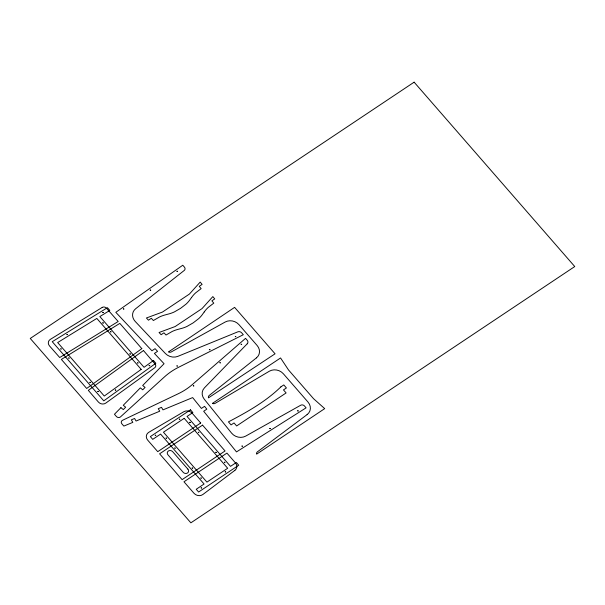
<?xml version="1.0" encoding="UTF-8"?>
<svg xmlns="http://www.w3.org/2000/svg" width="605" height="605" viewBox="0 0 605 605"><rect width="100%" height="100%" fill="white"/><g stroke="black" fill="none" stroke-linecap="round" stroke-linejoin="round"><path stroke-width="0.91" d="M60.742 348.904L61.347 349.017L60.742 348.881M66.921 334.512L67.533 334.625L66.921 334.512M68.683 358.031L69.295 358.152L68.698 357.978M89.85 382.33L90.455 382.443L89.85 382.307M97.806 391.45L98.411 391.571L97.813 391.412M102.789 312.414L103.402 312.528L102.789 312.392M102.737 322.881L103.342 323.002L102.737 322.881M110.564 331.79L111.169 331.903L110.564 331.767M115.298 390.036L115.903 390.157L115.305 389.998M123.397 308.936L124.01 309.049L123.405 308.89M129.841 353.917L130.446 354.031L129.841 353.917M137.577 362.879L138.19 363L137.585 362.864M150.184 290.098L150.796 290.211L150.184 290.075M149.125 365.609L149.737 365.723L149.125 365.609M155.251 435.252L155.856 435.373L155.251 435.214M166.065 438.088L166.678 438.209L166.072 438.05M176.963 271.259L177.575 271.373L176.963 271.259M176.902 365.949L177.515 366.07L176.91 365.912M174.762 448.071L175.374 448.192L174.769 448.033M179.314 419.182L179.927 419.303L179.322 419.144M189.667 422.335L190.272 422.449L189.667 422.335M193.297 385.824L193.91 385.945L193.305 385.786M192.156 468.043L192.768 468.157L192.163 468.02M198.364 432.318L198.969 432.439L198.372 432.28M200.852 478.026L201.465 478.147L200.86 478.011M201.117 487.91L201.73 488.023L201.125 487.872M209.36 349.622L209.965 349.743L209.36 349.622M219.872 362.75L220.485 362.864L219.88 362.713M215.758 452.29L216.371 452.404L215.758 452.29M224.455 462.273L225.068 462.386L224.463 462.235M225.189 471.839L225.801 471.961L225.196 471.802M235.315 336.562L235.927 336.683L235.322 336.546M241.13 344.29L241.735 344.404L241.138 344.245M241.955 446.082L242.567 446.203L241.962 446.067M269.792 428.453L270.405 428.574L269.8 428.416M297.63 410.825L298.242 410.946L297.63 410.825M191.603 297.426L189.282 300.632A34.583 30.038 19.7 0 1 186.045 304.134L180.547 308.353L174.444 311.877A34.583 30.038 19.7 0 1 169.74 313.677L164.189 315.19A34.583 30.038 19.7 0 0 159.478 316.997L153.375 320.521L151.318 318.306L148.475 320.204L146.418 317.996L162.495 312.036L189.388 294.083L200.202 282.081L202.1 284.403L199.249 286.309L201.14 288.63L195.649 292.85A34.583 30.038 19.7 0 0 192.413 296.344L191.603 297.426M204.24 311.938L201.919 315.144A34.583 30.038 19.7 0 1 198.682 318.638L193.192 322.858L187.089 326.382A34.583 30.038 19.7 0 1 182.377 328.19L176.826 329.702A34.583 30.038 19.7 0 0 172.123 331.502L166.02 335.026L163.963 332.818L161.111 334.716L159.054 332.5L175.132 326.549L202.032 308.595L212.847 296.594L214.737 298.915L211.886 300.814L213.777 303.135L208.286 307.355A34.583 30.038 19.7 0 0 205.05 310.857L204.24 311.938M247.241 343.784L204.414 387.873A10.406 9.037 19.7 0 0 204.271 399.202L231.586 433.12A10.406 9.037 19.7 0 0 245.698 436.107L300.715 405.229A2.798 2.435 19.7 0 1 304.444 405.947L306.085 407.838L236.495 451.905L203.681 411.256L206.827 409.154L204.558 406.341L201.412 408.443L192.647 397.583L162.995 409.865L161.505 407.339L158.253 408.685L159.743 411.211L136.072 421.027L134.582 418.494L131.33 419.84L132.82 422.373L123.843 426.086L121.87 423.825A2.715 2.36 19.7 0 1 122.505 420.309L178.195 393.772A72.411 62.897 19.7 0 0 192.413 384.508L245.554 338.354L247.203 340.244A3.169 2.753 19.7 0 1 247.241 343.784M120.924 407.664L114.458 414.259L116.432 416.52A2.715 2.36 19.7 0 0 120.471 416.913L164.439 376.923A72.411 62.897 19.7 0 1 178.407 367.371L243.308 334.716L241.66 332.826A3.169 2.753 19.7 0 0 237.765 331.858L177.87 356.353A10.406 9.037 19.7 0 1 165.354 353.471L135.218 321.437A10.406 9.037 19.7 0 1 135.656 308.731L184.23 270.458A2.798 2.435 19.7 0 0 184.419 267.123L182.778 265.232L115.82 312.324L151.915 350.779L155.069 348.677L157.557 351.339L154.411 353.433L164.061 363.718L142.682 385.498L145.071 387.427L142.727 389.809L140.337 387.881L123.269 405.274L125.658 407.203L123.314 409.593L120.924 407.664M280.849 386.89C265.708 401.682 246.984 412.118 228.433 421.882L231.072 424.907L234.014 422.94L236.646 425.958L286.112 392.94L283.48 389.915L286.43 387.949L283.79 384.924L280.849 386.89M256.452 357.865L209.217 395.466A2.813 2.443 19.7 0 0 208.483 397.84L275.063 353.804L234.604 307.363L168.485 351.928A2.813 2.443 19.7 0 0 171.291 351.936L225.211 322.011A10.406 9.037 19.7 0 1 239.02 324.704L257.133 345.493A10.406 9.037 19.7 0 1 256.452 357.865M234.884 470.342L202.909 494.482A6.239 5.422 19.7 0 1 193.986 493.279L183.973 481.777L226.92 453.1L235.398 462.833A6.239 5.422 19.7 0 1 234.884 470.342M307.121 414.591L257.42 451.822A2.738 2.375 19.7 0 0 256.641 454.136L324.696 408.625L313.594 398.74L288.517 369.95L280.561 357.963L212.423 403.376A2.738 2.375 19.7 0 0 215.183 403.331L269.338 371.22A10.406 9.037 19.7 0 1 283.374 373.784L308.005 402.06A10.406 9.037 19.7 0 1 307.121 414.591M141.812 348.639L86.674 388.463L61.362 359.415L119.82 323.395L141.812 348.639M143.461 350.529L88.315 390.354L98.388 402.03A5.203 4.515 19.7 0 0 105.769 403.111L154.744 367.742A3.123 2.707 19.7 0 0 155.054 363.968L143.461 350.529M141.199 369.375L104.272 396.041L57.672 342.551L96.823 318.427L141.199 369.375M153.466 360.519L144.058 367.311L99.848 316.559L109.823 310.418L107.425 307.695L52.242 341.689L103.78 400.85L155.833 363.265L153.466 360.519M414.13 82.167L30.25 338.452L190.87 522.833L574.75 266.548L414.13 82.167M190.469 409.827L150.35 436.613L152.732 439.351L160.597 434.095L204.089 484.015L196.217 489.271L198.606 492.009L238.725 465.222L236.336 462.485L230.535 466.364L187.043 416.444L192.851 412.565L190.469 409.827M184.2 418.342L163.448 432.197L206.933 482.117L227.684 468.262L184.2 418.342M200.694 423.001L157.746 451.67L147.726 440.175A6.239 5.422 19.7 0 1 148.762 432.325L183.814 411.718A6.239 5.422 19.7 0 1 192.216 413.268L200.694 423.001M202.554 425.133L159.607 453.81L182.113 479.644L225.06 450.967L202.554 425.133M102.2 307.431L50.283 339.413A5.203 4.515 19.7 0 0 49.519 345.931L59.721 357.525L118.179 321.505L106.442 308.164A3.123 2.707 19.7 0 0 102.2 307.431M187.89 469.14L172.705 451.708A3.123 2.707 19.7 0 0 168.371 451.02A3.123 2.707 19.7 0 0 167.986 454.862L183.171 472.286A3.123 2.707 19.7 0 0 187.505 472.981A3.123 2.707 19.7 0 0 187.89 469.14"/></g></svg>
